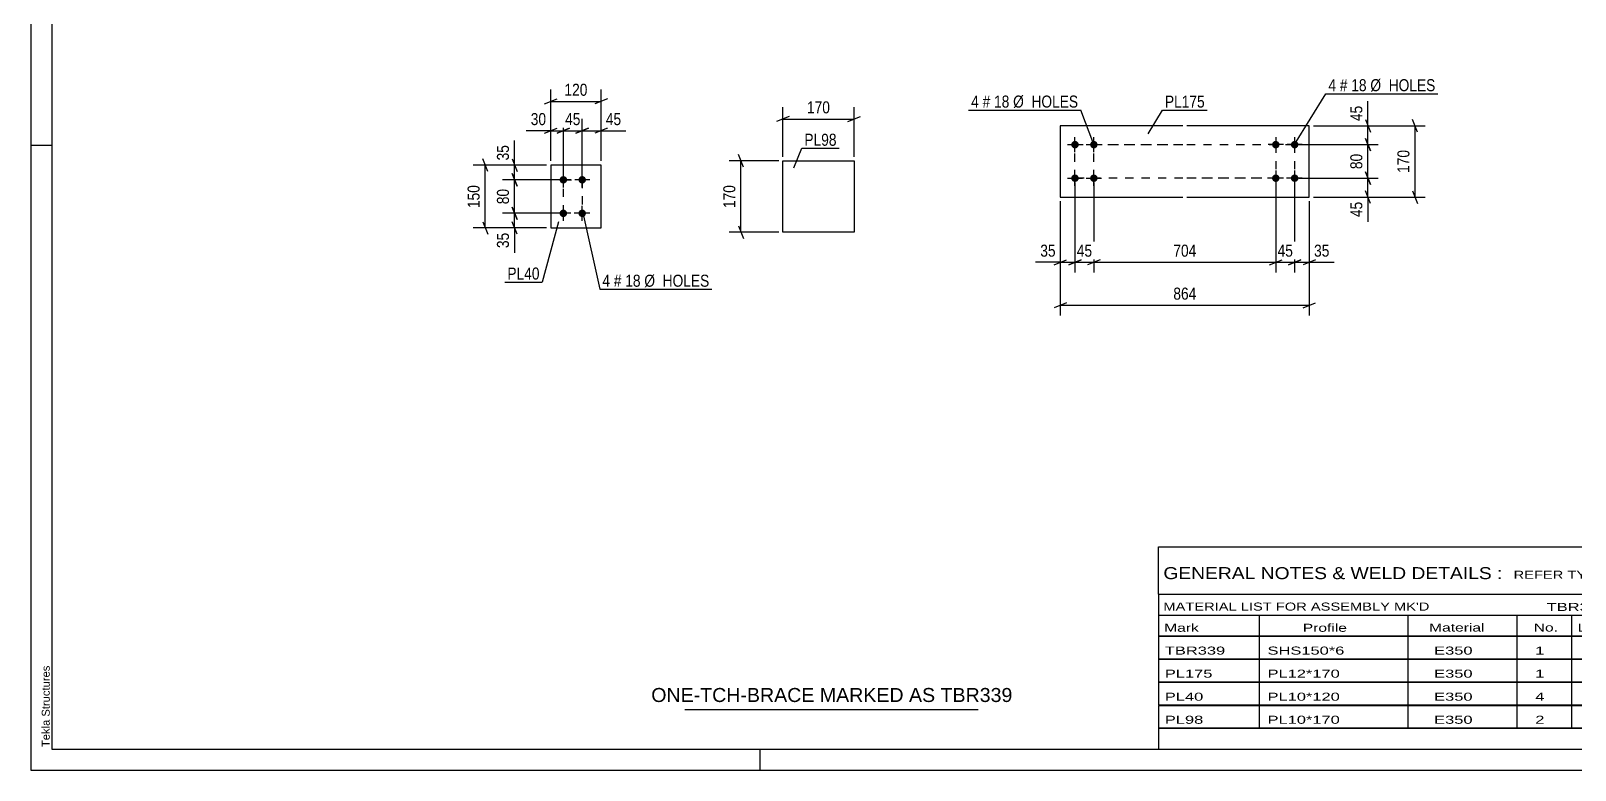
# Model space of a CAD drawing. Header units: millimetres. Extents: x 0 to 594, y 0 to 420.
# Drawn here: x 0 to 368.4, y 0 to 176.4 of the extents above; entities that cross this region are included whole.
import ezdxf

# ---------------------------------------------------------------- set-up
doc = ezdxf.new("R2010")
doc.units = ezdxf.units.MM
doc.linetypes.add('DXK_LINE_DOT2', pattern=[3.9198, 1.9599, -1.9599])
doc.styles.add('Arial', font='ARIAL.TTF', dxfattribs={"height": 0.2})
doc.styles.add('Arial Narrow', font='ARIALN.TTF', dxfattribs={"height": 0.2})

# ---------------------------------------------------------------- blocks, each defined once
blk = doc.blocks.new('Unknown-580874158-1129')
at = {"color": 5, "linetype": 'Continuous'}
for p, q in [((0, 420), (0, 0)), ((5, 415), (5, 5)), ((5, 149), (0, 149)), ((5, 5), (589, 5)), ((174, 0), (174, 5)), ((0, 0), (594, 0))]:
    blk.add_line(p, q, dxfattribs=at)
at = {"color": 174, "linetype": 'Continuous', "style": 'Arial'}
blk.add_text('Tekla Structures', height=1.9102, rotation=90, dxfattribs=at).set_placement((4.5, 5.5))
blk = doc.blocks.new('Part-580874158-3508 - 3507')
at = {"color": 2, "linetype": 'Continuous'}
for p, q in [((274.77, 153.71), (245.57, 153.71)), ((245.57, 153.71), (245.57, 136.71)), ((304.97, 153.71), (275.77, 153.71)), ((304.97, 136.71), (304.97, 153.71)), ((245.57, 136.71), (274.77, 136.71)), ((275.77, 136.71), (304.97, 136.71))]:
    blk.add_line(p, q, dxfattribs=at)
blk = doc.blocks.new('Bolt-580874158-3509 - 3507')
at = {"linetype": 'Continuous'}
for points in [[(296.97, 148.31, -1), (296.97, 150.11, -1)], [(301.47, 148.31, -1), (301.47, 150.11, -1)], [(296.97, 140.31, -1), (296.97, 142.11, -1)], [(301.47, 140.31, -1), (301.47, 142.11, -1)]]:
    blk.add_hatch(color=1, dxfattribs=at).paths.add_polyline_path(points)
at = {"color": 1, "linetype": 'Continuous'}
for p, q in [((298.77, 149.21), (295.17, 149.21)), ((296.97, 151.01), (296.97, 147.41)), ((303.27, 149.21), (299.67, 149.21)), ((301.47, 151.01), (301.47, 147.41)), ((298.77, 141.21), (295.17, 141.21)), ((296.97, 143.01), (296.97, 139.41)), ((303.27, 141.21), (299.67, 141.21)), ((301.47, 143.01), (301.47, 139.41))]:
    blk.add_line(p, q, dxfattribs=at)
blk = doc.blocks.new('Bolt-580874158-3510 - 3507')
at = {"linetype": 'Continuous'}
for points in [[(249.07, 150.11, -1), (249.07, 148.31, -1)], [(253.57, 150.11, -1), (253.57, 148.31, -1)], [(249.07, 142.11, -1), (249.07, 140.31, -1)], [(253.57, 142.11, -1), (253.57, 140.31, -1)]]:
    blk.add_hatch(color=1, dxfattribs=at).paths.add_polyline_path(points)
at = {"color": 1, "linetype": 'Continuous'}
for p, q in [((247.27, 149.21), (250.87, 149.21)), ((249.07, 147.41), (249.07, 151.01)), ((251.77, 149.21), (255.37, 149.21)), ((253.57, 147.41), (253.57, 151.01)), ((247.27, 141.21), (250.87, 141.21)), ((249.07, 139.41), (249.07, 143.01)), ((251.77, 141.21), (255.37, 141.21)), ((253.57, 139.41), (253.57, 143.01))]:
    blk.add_line(p, q, dxfattribs=at)
blk = doc.blocks.new('Part-580874158-1555 - 1539')
at = {"color": 2, "linetype": 'Continuous'}
for p, q in [((124.02, 144.33), (124.02, 129.33)), ((136.02, 144.33), (124.02, 144.33)), ((136.02, 129.33), (136.02, 144.33)), ((124.02, 129.33), (136.02, 129.33))]:
    blk.add_line(p, q, dxfattribs=at)
blk = doc.blocks.new('Bolt-580874158-1560 - 1539')
at = {"linetype": 'Continuous'}
for points in [[(127.02, 139.93, -1), (127.02, 141.73, -1)], [(131.52, 139.93, -1), (131.52, 141.73, -1)], [(127.02, 131.93, -1), (127.02, 133.73, -1)], [(131.52, 131.93, -1), (131.52, 133.73, -1)]]:
    blk.add_hatch(color=1, dxfattribs=at).paths.add_polyline_path(points)
at = {"color": 1, "linetype": 'Continuous'}
for p, q in [((128.82, 140.83), (125.22, 140.83)), ((127.02, 139.03), (127.02, 142.63)), ((133.32, 140.83), (129.72, 140.83)), ((131.52, 139.03), (131.52, 142.63)), ((128.82, 132.83), (125.22, 132.83)), ((127.02, 131.03), (127.02, 134.63)), ((133.32, 132.83), (129.72, 132.83)), ((131.52, 131.03), (131.52, 134.63))]:
    blk.add_line(p, q, dxfattribs=at)
blk = doc.blocks.new('Part-580874158-1515 - 1499')
at = {"color": 2, "linetype": 'Continuous'}
for p, q in [((179.39, 145.33), (196.39, 145.33)), ((179.39, 128.33), (179.39, 145.33)), ((196.39, 145.33), (196.39, 128.33)), ((196.39, 128.33), (179.39, 128.33))]:
    blk.add_line(p, q, dxfattribs=at)
blk = doc.blocks.new('Rectangle-580874158-3683 - 3507')
at = {"color": 1, "linetype": 'DXK_LINE_DOT2'}
for p, q in [((249.07, 149.21), (274.77, 149.21)), ((249.07, 141.21), (249.07, 149.21)), ((275.77, 149.21), (301.47, 149.21)), ((301.47, 149.21), (301.47, 141.21)), ((274.77, 141.21), (249.07, 141.21)), ((301.47, 141.21), (275.77, 141.21))]:
    blk.add_line(p, q, dxfattribs=at)
blk = doc.blocks.new('Rectangle-580874158-1669 - 1539')
at = {"color": 1, "linetype": 'DXK_LINE_DOT2'}
blk.add_lwpolyline([(127.02, 140.83), (131.52, 140.83), (131.52, 132.83), (127.02, 132.83), (127.02, 140.83)], close=True, dxfattribs=at)
blk = doc.blocks.new('Rectangle-580874158-3693 - 3507')
at = {"color": 1, "linetype": 'DXK_LINE_DOT2'}
for p, q in [((253.57, 149.21), (274.77, 149.21)), ((253.57, 141.21), (253.57, 149.21)), ((275.77, 149.21), (296.97, 149.21)), ((296.97, 149.21), (296.97, 141.21)), ((274.77, 141.21), (253.57, 141.21)), ((296.97, 141.21), (275.77, 141.21))]:
    blk.add_line(p, q, dxfattribs=at)
blk = doc.blocks.new('StraightDimension-580874158-3515 - 3507')
at = {"color": 7, "linetype": 'Continuous'}
for p, q in [((301.47, 140.21), (301.47, 118.74)), ((304.97, 135.71), (304.97, 118.74)), ((299.97, 120.54), (302.97, 121.74)), ((306.47, 121.74), (303.47, 120.54)), ((301.47, 121.14), (304.97, 121.14))]:
    blk.add_line(p, q, dxfattribs=at)
at = {"color": 0}
blk.add_wipeout([(310.36, 121.89), (310.36, 126.09), (305.5, 126.09), (305.5, 121.89)], dxfattribs=at)
at = {"color": 7, "linetype": 'Continuous'}
blk.add_line((304.97, 121.14), (310.88, 121.14), dxfattribs=at)
blk.add_line((304.97, 121.14), (310.88, 121.14), dxfattribs=at)
at = {"color": 3, "style": 'Arial Narrow'}
blk.add_text('35', height=2.863, dxfattribs=at).set_placement((306.1, 122.49))
blk = doc.blocks.new('StraightDimension-580874158-3516 - 3507')
at = {"color": 7, "linetype": 'Continuous'}
for p, q in [((296.97, 140.21), (296.97, 118.74)), ((301.47, 140.21), (301.47, 118.74)), ((295.47, 120.54), (298.47, 121.74)), ((302.97, 121.74), (299.97, 120.54)), ((296.97, 121.14), (301.47, 121.14))]:
    blk.add_line(p, q, dxfattribs=at)
at = {"color": 0}
blk.add_wipeout([(301.65, 121.89), (301.65, 126.09), (296.8, 126.09), (296.8, 121.89)], dxfattribs=at)
at = {"color": 3, "style": 'Arial Narrow'}
blk.add_text('45', height=2.863, dxfattribs=at).set_placement((297.4, 122.49))
blk = doc.blocks.new('StraightDimension-580874158-3517 - 3507')
at = {"color": 7, "linetype": 'Continuous'}
for p, q in [((253.57, 140.21), (253.57, 118.74)), ((296.97, 140.21), (296.97, 118.74)), ((255.07, 121.74), (252.07, 120.54)), ((295.47, 120.54), (298.47, 121.74)), ((253.57, 121.14), (296.97, 121.14))]:
    blk.add_line(p, q, dxfattribs=at)
at = {"color": 0}
blk.add_wipeout([(278.62, 121.89), (278.62, 126.09), (271.93, 126.09), (271.93, 121.89)], dxfattribs=at)
at = {"color": 3, "style": 'Arial Narrow'}
blk.add_text('704', height=2.863, dxfattribs=at).set_placement((272.53, 122.49))
blk = doc.blocks.new('StraightDimension-580874158-3518 - 3507')
at = {"color": 7, "linetype": 'Continuous'}
for p, q in [((249.07, 140.21), (249.07, 118.74)), ((253.57, 140.21), (253.57, 118.74)), ((247.57, 120.54), (250.57, 121.74)), ((255.07, 121.74), (252.07, 120.54)), ((249.07, 121.14), (253.57, 121.14))]:
    blk.add_line(p, q, dxfattribs=at)
at = {"color": 0}
blk.add_wipeout([(253.75, 121.89), (253.75, 126.09), (248.9, 126.09), (248.9, 121.89)], dxfattribs=at)
at = {"color": 3, "style": 'Arial Narrow'}
blk.add_text('45', height=2.863, dxfattribs=at).set_placement((249.5, 122.49))
blk = doc.blocks.new('StraightDimension-580874158-3519 - 3507')
at = {"color": 7, "linetype": 'Continuous'}
for p, q in [((249.07, 140.21), (249.07, 118.74)), ((245.57, 135.71), (245.57, 118.74)), ((244.07, 120.54), (247.07, 121.74)), ((250.57, 121.74), (247.57, 120.54)), ((245.57, 121.14), (249.07, 121.14))]:
    blk.add_line(p, q, dxfattribs=at)
at = {"color": 0}
blk.add_wipeout([(245.05, 121.89), (245.05, 126.09), (240.19, 126.09), (240.19, 121.89)], dxfattribs=at)
at = {"color": 7, "linetype": 'Continuous'}
blk.add_line((245.57, 121.14), (239.67, 121.14), dxfattribs=at)
blk.add_line((245.57, 121.14), (239.67, 121.14), dxfattribs=at)
at = {"color": 3, "style": 'Arial Narrow'}
blk.add_text('35', height=2.863, dxfattribs=at).set_placement((240.79, 122.49))
blk = doc.blocks.new('StraightDimension-580874158-3658 - 3507')
at = {"color": 7, "linetype": 'Continuous'}
for p, q in [((302.47, 149.21), (321.36, 149.21)), ((318.36, 150.71), (319.56, 147.71)), ((318.96, 141.21), (318.96, 149.21)), ((302.47, 141.21), (321.36, 141.21)), ((319.56, 139.71), (318.36, 142.71))]:
    blk.add_line(p, q, dxfattribs=at)
at = {"color": 0}
blk.add_wipeout([(318.21, 147.64), (314.01, 147.64), (314.01, 142.78), (318.21, 142.78)], dxfattribs=at)
at = {"color": 3, "style": 'Arial Narrow'}
blk.add_text('80', height=2.863, rotation=90.0002, dxfattribs=at).set_placement((317.61, 143.38))
blk = doc.blocks.new('StraightDimension-580874158-3535 - 3507')
at = {"color": 7, "linetype": 'Continuous'}
for p, q in [((245.57, 135.71), (245.57, 108.49)), ((304.97, 135.71), (304.97, 108.49)), ((247.07, 111.49), (244.07, 110.29)), ((245.57, 110.89), (304.97, 110.89)), ((303.47, 110.29), (306.47, 111.49))]:
    blk.add_line(p, q, dxfattribs=at)
at = {"color": 0}
blk.add_wipeout([(278.62, 111.64), (278.62, 115.84), (271.93, 115.84), (271.93, 111.64)], dxfattribs=at)
at = {"color": 3, "style": 'Arial Narrow'}
blk.add_text('864', height=2.863, dxfattribs=at).set_placement((272.53, 112.24))
blk = doc.blocks.new('StraightDimension-580874158-3555 - 3507')
at = {"color": 7, "linetype": 'Continuous'}
for p, q in [((330.79, 152.21), (329.59, 155.21)), ((305.97, 153.71), (332.59, 153.71)), ((330.19, 136.71), (330.19, 153.71)), ((305.97, 136.71), (332.59, 136.71)), ((329.59, 138.21), (330.79, 135.21))]:
    blk.add_line(p, q, dxfattribs=at)
at = {"color": 0}
blk.add_wipeout([(329.44, 148.55), (325.24, 148.55), (325.24, 141.87), (329.44, 141.87)], dxfattribs=at)
at = {"color": 3, "style": 'Arial Narrow'}
blk.add_text('170', height=2.863, rotation=90.0002, dxfattribs=at).set_placement((328.84, 142.47))
blk = doc.blocks.new('StraightDimension-580874158-3657 - 3507')
at = {"color": 7, "linetype": 'Continuous'}
for p, q in [((318.36, 155.21), (319.56, 152.21)), ((305.97, 153.71), (321.36, 153.71)), ((318.96, 149.21), (318.96, 153.71)), ((302.47, 149.21), (321.36, 149.21)), ((319.56, 147.71), (318.36, 150.71))]:
    blk.add_line(p, q, dxfattribs=at)
at = {"color": 0}
blk.add_wipeout([(318.21, 159.09), (314.01, 159.09), (314.01, 154.23), (318.21, 154.23)], dxfattribs=at)
at = {"color": 7, "linetype": 'Continuous'}
blk.add_line((318.96, 153.71), (318.96, 159.61), dxfattribs=at)
blk.add_line((318.96, 153.71), (318.96, 159.61), dxfattribs=at)
at = {"color": 3, "style": 'Arial Narrow'}
blk.add_text('45', height=2.863, rotation=90.0002, dxfattribs=at).set_placement((317.61, 154.83))
blk = doc.blocks.new('StraightDimension-580874158-3659 - 3507')
at = {"color": 7, "linetype": 'Continuous'}
for p, q in [((302.47, 141.21), (321.36, 141.21)), ((318.36, 142.71), (319.56, 139.71)), ((318.96, 136.71), (318.96, 141.21)), ((305.97, 136.71), (321.36, 136.71)), ((319.56, 135.21), (318.36, 138.21))]:
    blk.add_line(p, q, dxfattribs=at)
at = {"color": 0}
blk.add_wipeout([(318.21, 136.18), (314.01, 136.18), (314.01, 131.33), (318.21, 131.33)], dxfattribs=at)
at = {"color": 7, "linetype": 'Continuous'}
blk.add_line((318.96, 136.71), (318.96, 130.8), dxfattribs=at)
blk.add_line((318.96, 136.71), (318.96, 130.8), dxfattribs=at)
at = {"color": 3, "style": 'Arial Narrow'}
blk.add_text('45', height=2.863, rotation=90.0002, dxfattribs=at).set_placement((317.61, 131.93))
blk = doc.blocks.new('StraightDimension-580874158-1579 - 1539')
at = {"color": 7, "linetype": 'Continuous'}
for p, q in [((124.02, 145.33), (124.02, 155.38)), ((127.02, 141.83), (127.02, 155.38)), ((122.52, 151.93), (125.52, 153.13)), ((124.02, 152.53), (127.02, 152.53)), ((128.52, 153.13), (125.52, 151.93))]:
    blk.add_line(p, q, dxfattribs=at)
at = {"color": 0}
blk.add_wipeout([(123.5, 153.28), (123.5, 157.48), (118.64, 157.48), (118.64, 153.28)], dxfattribs=at)
at = {"color": 7, "linetype": 'Continuous'}
blk.add_line((124.02, 152.53), (118.11, 152.53), dxfattribs=at)
blk.add_line((124.02, 152.53), (118.11, 152.53), dxfattribs=at)
at = {"color": 3, "style": 'Arial Narrow'}
blk.add_text('30', height=2.863, dxfattribs=at).set_placement((119.24, 153.88))
blk = doc.blocks.new('StraightDimension-580874158-1656 - 1539')
at = {"color": 7, "linetype": 'Continuous'}
for p, q in [((123.02, 144.33), (112.54, 144.33)), ((114.79, 145.83), (115.99, 142.83)), ((115.39, 140.83), (115.39, 144.33)), ((126.02, 140.83), (112.54, 140.83)), ((115.99, 139.33), (114.79, 142.33))]:
    blk.add_line(p, q, dxfattribs=at)
at = {"color": 0}
blk.add_wipeout([(114.64, 149.71), (110.44, 149.71), (110.44, 144.85), (114.64, 144.85)], dxfattribs=at)
at = {"color": 7, "linetype": 'Continuous'}
blk.add_line((115.39, 144.33), (115.39, 150.23), dxfattribs=at)
blk.add_line((115.39, 144.33), (115.39, 150.23), dxfattribs=at)
at = {"color": 3, "style": 'Arial Narrow'}
blk.add_text('35', height=2.863, rotation=90.0002, dxfattribs=at).set_placement((114.04, 145.45))
blk = doc.blocks.new('StraightDimension-580874158-1592 - 1539')
at = {"color": 7, "linetype": 'Continuous'}
for p, q in [((127.02, 141.83), (127.02, 155.38)), ((131.52, 141.83), (131.52, 155.38)), ((125.52, 151.93), (128.52, 153.13)), ((127.02, 152.53), (131.52, 152.53)), ((133.02, 153.13), (130.02, 151.93))]:
    blk.add_line(p, q, dxfattribs=at)
at = {"color": 0}
blk.add_wipeout([(131.7, 153.28), (131.7, 157.48), (126.84, 157.48), (126.84, 153.28)], dxfattribs=at)
at = {"color": 3, "style": 'Arial Narrow'}
blk.add_text('45', height=2.863, dxfattribs=at).set_placement((127.44, 153.88))
blk = doc.blocks.new('StraightDimension-580874158-1562 - 1539')
at = {"color": 7, "linetype": 'Continuous'}
for p, q in [((124.02, 145.33), (124.02, 162.38)), ((136.02, 145.33), (136.02, 162.38)), ((122.52, 158.93), (125.52, 160.13)), ((124.02, 159.53), (136.02, 159.53)), ((137.52, 160.13), (134.52, 158.93))]:
    blk.add_line(p, q, dxfattribs=at)
at = {"color": 0}
blk.add_wipeout([(133.36, 160.28), (133.36, 164.48), (126.68, 164.48), (126.68, 160.28)], dxfattribs=at)
at = {"color": 3, "style": 'Arial Narrow'}
blk.add_text('120', height=2.863, dxfattribs=at).set_placement((127.28, 160.88))
blk = doc.blocks.new('StraightDimension-580874158-1602 - 1539')
at = {"color": 7, "linetype": 'Continuous'}
for p, q in [((131.52, 141.83), (131.52, 155.38)), ((136.02, 145.33), (136.02, 155.38)), ((130.02, 151.93), (133.02, 153.13)), ((131.52, 152.53), (136.02, 152.53)), ((137.52, 153.13), (134.52, 151.93))]:
    blk.add_line(p, q, dxfattribs=at)
at = {"color": 0}
blk.add_wipeout([(141.4, 153.28), (141.4, 157.48), (136.55, 157.48), (136.55, 153.28)], dxfattribs=at)
at = {"color": 7, "linetype": 'Continuous'}
blk.add_line((136.02, 152.53), (141.93, 152.53), dxfattribs=at)
blk.add_line((136.02, 152.53), (141.93, 152.53), dxfattribs=at)
at = {"color": 3, "style": 'Arial Narrow'}
blk.add_text('45', height=2.863, dxfattribs=at).set_placement((137.15, 153.88))
blk = doc.blocks.new('StraightDimension-580874158-1616 - 1539')
at = {"color": 7, "linetype": 'Continuous'}
for p, q in [((123.02, 144.33), (105.54, 144.33)), ((108.99, 142.83), (107.79, 145.83)), ((108.39, 129.33), (108.39, 144.33)), ((123.02, 129.33), (105.54, 129.33)), ((107.79, 130.83), (108.99, 127.83))]:
    blk.add_line(p, q, dxfattribs=at)
at = {"color": 0}
blk.add_wipeout([(107.64, 140.17), (103.44, 140.17), (103.44, 133.48), (107.64, 133.48)], dxfattribs=at)
at = {"color": 3, "style": 'Arial Narrow'}
blk.add_text('150', height=2.863, rotation=90.0002, dxfattribs=at).set_placement((107.04, 134.08))
blk = doc.blocks.new('StraightDimension-580874158-1633 - 1539')
at = {"color": 7, "linetype": 'Continuous'}
for p, q in [((126.02, 132.83), (112.54, 132.83)), ((114.79, 134.33), (115.99, 131.33)), ((115.39, 129.33), (115.39, 132.83)), ((123.02, 129.33), (112.54, 129.33)), ((115.99, 127.83), (114.79, 130.83))]:
    blk.add_line(p, q, dxfattribs=at)
at = {"color": 0}
blk.add_wipeout([(114.64, 128.8), (110.44, 128.8), (110.44, 123.94), (114.64, 123.94)], dxfattribs=at)
at = {"color": 7, "linetype": 'Continuous'}
blk.add_line((115.39, 129.33), (115.39, 123.42), dxfattribs=at)
blk.add_line((115.39, 129.33), (115.39, 123.42), dxfattribs=at)
at = {"color": 3, "style": 'Arial Narrow'}
blk.add_text('35', height=2.863, rotation=90.0002, dxfattribs=at).set_placement((114.04, 124.54))
blk = doc.blocks.new('StraightDimension-580874158-1646 - 1539')
at = {"color": 7, "linetype": 'Continuous'}
for p, q in [((126.02, 140.83), (112.54, 140.83)), ((114.79, 142.33), (115.99, 139.33)), ((115.39, 132.83), (115.39, 140.83)), ((126.02, 132.83), (112.54, 132.83)), ((115.99, 131.33), (114.79, 134.33))]:
    blk.add_line(p, q, dxfattribs=at)
at = {"color": 0}
blk.add_wipeout([(114.64, 139.25), (110.44, 139.25), (110.44, 134.4), (114.64, 134.4)], dxfattribs=at)
at = {"color": 3, "style": 'Arial Narrow'}
blk.add_text('80', height=2.863, rotation=90.0002, dxfattribs=at).set_placement((114.04, 135))
blk = doc.blocks.new('StraightDimension-580874158-1517 - 1499')
at = {"color": 7, "linetype": 'Continuous'}
for p, q in [((178.39, 145.33), (166.54, 145.33)), ((169.99, 143.83), (168.79, 146.83)), ((169.39, 128.33), (169.39, 145.33)), ((168.79, 129.83), (169.99, 126.83)), ((178.39, 128.33), (166.54, 128.33))]:
    blk.add_line(p, q, dxfattribs=at)
at = {"color": 0}
blk.add_wipeout([(168.64, 140.17), (164.44, 140.17), (164.44, 133.48), (168.64, 133.48)], dxfattribs=at)
at = {"color": 3, "style": 'Arial Narrow'}
blk.add_text('170', height=2.863, rotation=90.0002, dxfattribs=at).set_placement((168.04, 134.08))
blk = doc.blocks.new('StraightDimension-580874158-1526 - 1499')
at = {"color": 7, "linetype": 'Continuous'}
for p, q in [((180.89, 155.93), (177.89, 154.73)), ((179.39, 146.33), (179.39, 158.18)), ((179.39, 155.33), (196.39, 155.33)), ((194.89, 154.73), (197.89, 155.93)), ((196.39, 146.33), (196.39, 158.18))]:
    blk.add_line(p, q, dxfattribs=at)
at = {"color": 0}
blk.add_wipeout([(191.23, 156.08), (191.23, 160.28), (184.54, 160.28), (184.54, 156.08)], dxfattribs=at)
at = {"color": 3, "style": 'Arial Narrow'}
blk.add_text('170', height=2.863, dxfattribs=at).set_placement((185.14, 156.68))
blk = doc.blocks.new('Unknown-580874158-4580')
at = {"color": 7, "linetype": 'Continuous'}
for p, q in [((269, 53.25), (429, 53.25)), ((269, 42), (269, 53.25)), ((429, 53.25), (429, 42)), ((269, 42), (429, 42)), ((269, 42), (269, 37)), ((429, 42), (429, 37)), ((269, 37), (429, 37)), ((269, 37), (269, 32)), ((293, 37), (293, 32)), ((328.5, 37), (328.5, 32)), ((354.5, 37), (354.5, 32)), ((367.5, 37), (367.5, 32)), ((385, 37), (385, 32)), ((407, 37), (407, 32)), ((429, 37), (429, 32)), ((269, 32), (429, 32)), ((269, 31.95), (269, 26.55)), ((269, 31.95), (429, 31.95)), ((293, 32), (293, 26.5)), ((328.5, 32), (328.5, 26.5)), ((354.5, 32), (354.5, 26.5)), ((367.5, 32), (367.5, 26.5)), ((385, 32), (385, 26.5)), ((407, 32), (407, 26.5)), ((429, 31.95), (429, 26.55)), ((269, 26.55), (429, 26.55)), ((269, 26.45), (269, 21.05)), ((269, 26.45), (429, 26.45)), ((293, 26.5), (293, 21)), ((328.5, 26.5), (328.5, 21)), ((354.5, 26.5), (354.5, 21)), ((367.5, 26.5), (367.5, 21)), ((385, 26.5), (385, 21)), ((407, 26.5), (407, 21)), ((429, 26.45), (429, 21.05)), ((269, 21.05), (429, 21.05)), ((269, 20.95), (269, 15.55)), ((269, 20.95), (429, 20.95)), ((293, 21), (293, 15.5)), ((328.5, 21), (328.5, 15.5)), ((354.5, 21), (354.5, 15.5)), ((367.5, 21), (367.5, 15.5)), ((385, 21), (385, 15.5)), ((407, 21), (407, 15.5)), ((429, 20.95), (429, 15.55)), ((269, 15.55), (429, 15.55)), ((269, 15.45), (269, 10.05)), ((269, 15.45), (429, 15.45)), ((293, 15.5), (293, 10)), ((328.5, 15.5), (328.5, 10)), ((354.5, 15.5), (354.5, 10)), ((367.5, 15.5), (367.5, 10)), ((385, 15.5), (385, 10)), ((407, 15.5), (407, 10)), ((429, 15.45), (429, 10.05)), ((269, 10.05), (429, 10.05)), ((269, 10), (429, 10)), ((269, 10), (269, 5)), ((385, 10), (385, 5)), ((407, 10), (407, 5)), ((429, 10), (429, 5)), ((269, 5), (429, 5))]:
    blk.add_line(p, q, dxfattribs=at)
at = {"color": 7, "style": 'Arial Narrow'}
for s, height, width, p in [('GENERAL NOTES & WELD DETAILS :', 2.8633, 1.4, (270.15, 45.56)), ('REFER TYP DRAWING TYP-01', 1.9089, 1.6, (353.7, 45.66)), ("MATERIAL LIST FOR ASSEMBLY MK'D", 1.9089, 1.6, (270.15, 38.06)), ('TBR339', 1.909, 1.794707, (361.59, 37.97)), ('1', 1.91, 1.794707, (391.08, 38.06)), ('No. Required', 1.9089, 1.6, (400.41, 38.06)), ('Mark', 1.909, 1.7, (270.34, 33)), ('Profile', 1.909, 1.7, (303.41, 33)), ('Material', 1.909, 1.7, (333.54, 33.06)), ('No.', 1.909, 1.7, (358.5, 33.06)), ('Length', 1.909, 1.7, (369, 33.06)), ('Area', 1.909, 1.7, (391.5, 33.06)), ('Weight', 1.909, 1.7, (411, 33.06))]:
    blk.add_text(s, height=height, dxfattribs=dict(at, width=width)).set_placement(p)
at = {"color": 7, "linetype": 'Continuous', "style": 'Arial Narrow'}
for s, height, width, p in [('TBR339', 1.909, 1.794707, (270.5, 27.56)), ('SHS150*6', 1.909, 1.794707, (295, 27.56)), ('E350', 1.909, 1.794707, (334.74, 27.56)), ('1', 1.91, 1.794707, (358.86, 27.56)), ('4854', 1.909, 1.794707, (371.58, 27.56)), ('2.9', 1.909, 1.794707, (395.32, 27.56)), ('131.2', 1.909, 1.794707, (411.96, 27.56)), ('PL175', 1.909, 1.794707, (270.5, 22.06)), ('PL12*170', 1.909, 1.794707, (295, 22.06)), ('E350', 1.909, 1.794707, (334.74, 22.06)), ('1', 1.91, 1.794707, (358.86, 22.06)), ('864', 1.909, 1.794707, (373.77, 22.06)), ('0.3', 1.909, 1.794707, (395.32, 22.06)), ('13.8', 1.909, 1.794707, (414.14, 22.06)), ('PL40', 1.909, 1.794707, (270.5, 16.56)), ('PL10*120', 1.909, 1.794707, (295, 16.56)), ('E350', 1.909, 1.794707, (334.74, 16.56)), ('4', 1.91, 1.794707, (358.86, 16.56)), ('150', 1.909, 1.794707, (373.77, 16.56)), ('0.0', 1.909, 1.794707, (395.32, 16.56)), ('5.7', 1.909, 1.794707, (416.33, 16.56)), ('PL98', 1.909, 1.794707, (270.5, 11.06)), ('PL10*170', 1.909, 1.794707, (295, 11.06)), ('E350', 1.909, 1.794707, (334.74, 11.06)), ('2', 1.91, 1.794707, (358.86, 11.06)), ('170', 1.909, 1.794707, (373.77, 11.06)), ('0.1', 1.909, 1.794707, (395.32, 11.06)), ('4.5', 1.909, 1.794707, (416.33, 11.06)), ('Total', 1.909, 1.7, (371.33, 6.5)), ('3.5', 1.909, 1.794707, (394.83, 6.5)), ('155.3', 1.909, 1.794707, (411.96, 6.5))]:
    blk.add_text(s, height=height, dxfattribs=dict(at, width=width)).set_placement(p)
blk = doc.blocks.new('Unknown-580874158-4581')
at = {"color": 7, "linetype": 'Continuous'}
blk.add_line((156, 14.5), (226, 14.5), dxfattribs=at)
at = {"color": 7, "style": 'Arial'}
blk.add_text('ONE-TCH-BRACE MARKED AS TBR339', height=3.3428, dxfattribs=at).set_placement((147.99, 16.25))
blk = doc.blocks.new('Mark-580874158-3558 - 3507')
at = {"color": 0}
blk.add_wipeout([(280.03, 158.06), (280.03, 161.06), (270.52, 161.06), (270.52, 158.06)], dxfattribs=at)
blk.add_wipeout([(280.03, 158.06), (280.03, 161.06), (270.52, 161.06), (270.52, 158.06)], dxfattribs=at)
at = {"color": 30, "linetype": 'Continuous'}
for p, q in [((266.52, 151.77), (269.92, 157.46)), ((269.92, 157.46), (280.63, 157.46))]:
    blk.add_line(p, q, dxfattribs=at)
at = {"color": 3, "style": 'Arial Narrow'}
blk.add_text('PL175', height=2.863, dxfattribs=at).set_placement((270.52, 158.06))
blk = doc.blocks.new('Mark-580874158-3561 - 3507')
at = {"color": 0}
blk.add_wipeout([(311.34, 161.97), (311.34, 164.97), (309.52, 164.97), (309.52, 161.97)], dxfattribs=at)
blk.add_wipeout([(311.34, 161.97), (311.34, 164.97), (309.52, 164.97), (309.52, 161.97)], dxfattribs=at)
at = {"color": 7, "linetype": 'Continuous'}
blk.add_line((301.47, 149.21), (308.92, 161.37), dxfattribs=at)
at = {"color": 0}
blk.add_wipeout([(314.07, 161.97), (314.07, 164.97), (312.24, 164.97), (312.24, 161.97)], dxfattribs=at)
blk.add_wipeout([(314.07, 161.97), (314.07, 164.97), (312.24, 164.97), (312.24, 161.97)], dxfattribs=at)
at = {"color": 3, "style": 'Arial Narrow'}
blk.add_text('4', height=2.86, dxfattribs=at).set_placement((309.52, 161.97))
at = {"color": 0}
blk.add_wipeout([(318.63, 161.97), (318.63, 164.97), (314.97, 164.97), (314.97, 161.97)], dxfattribs=at)
blk.add_wipeout([(318.63, 161.97), (318.63, 164.97), (314.97, 164.97), (314.97, 161.97)], dxfattribs=at)
at = {"color": 3, "style": 'Arial Narrow'}
blk.add_text('#', height=2.86, dxfattribs=at).set_placement((312.24, 161.97))
at = {"color": 0}
blk.add_wipeout([(335.06, 161.97), (335.06, 164.97), (319.53, 164.97), (319.53, 161.97)], dxfattribs=at)
blk.add_wipeout([(335.06, 161.97), (335.06, 164.97), (319.53, 164.97), (319.53, 161.97)], dxfattribs=at)
at = {"color": 7, "linetype": 'Continuous'}
blk.add_line((308.92, 161.37), (335.66, 161.37), dxfattribs=at)
at = {"color": 3, "style": 'Arial Narrow'}
for s, p in [('18', (314.97, 161.97)), ('Ø  HOLES', (319.53, 161.97))]:
    blk.add_text(s, height=2.863, dxfattribs=at).set_placement(p)
blk = doc.blocks.new('Mark-580874158-3562 - 3507')
at = {"color": 0}
blk.add_wipeout([(226.13, 158.06), (226.13, 161.06), (224.3, 161.06), (224.3, 158.06)], dxfattribs=at)
blk.add_wipeout([(226.13, 158.06), (226.13, 161.06), (224.3, 161.06), (224.3, 158.06)], dxfattribs=at)
blk.add_wipeout([(228.86, 158.06), (228.86, 161.06), (227.03, 161.06), (227.03, 158.06)], dxfattribs=at)
blk.add_wipeout([(228.86, 158.06), (228.86, 161.06), (227.03, 161.06), (227.03, 158.06)], dxfattribs=at)
at = {"color": 3, "style": 'Arial Narrow'}
blk.add_text('4', height=2.86, dxfattribs=at).set_placement((224.3, 158.06))
at = {"color": 0}
blk.add_wipeout([(233.41, 158.06), (233.41, 161.06), (229.76, 161.06), (229.76, 158.06)], dxfattribs=at)
blk.add_wipeout([(233.41, 158.06), (233.41, 161.06), (229.76, 161.06), (229.76, 158.06)], dxfattribs=at)
at = {"color": 3, "style": 'Arial Narrow'}
blk.add_text('#', height=2.86, dxfattribs=at).set_placement((227.03, 158.06))
at = {"color": 0}
blk.add_wipeout([(249.84, 158.06), (249.84, 161.06), (234.31, 161.06), (234.31, 158.06)], dxfattribs=at)
blk.add_wipeout([(249.84, 158.06), (249.84, 161.06), (234.31, 161.06), (234.31, 158.06)], dxfattribs=at)
at = {"color": 7, "linetype": 'Continuous'}
for p in [(223.7, 157.46), (253.57, 149.21)]:
    blk.add_line(p, (250.44, 157.46), dxfattribs=at)
at = {"color": 3, "style": 'Arial Narrow'}
for s, p in [('18', (229.76, 158.06)), ('Ø  HOLES', (234.31, 158.06))]:
    blk.add_text(s, height=2.863, dxfattribs=at).set_placement(p)
blk = doc.blocks.new('Mark-580874158-1551 - 1539')
at = {"color": 0}
blk.add_wipeout([(121.34, 117.03), (121.34, 120.03), (113.67, 120.03), (113.67, 117.03)], dxfattribs=at)
blk.add_wipeout([(121.34, 117.03), (121.34, 120.03), (113.67, 120.03), (113.67, 117.03)], dxfattribs=at)
at = {"color": 30, "linetype": 'Continuous'}
for p in [(125.86, 130.83), (113.07, 116.43)]:
    blk.add_line(p, (121.94, 116.43), dxfattribs=at)
at = {"color": 3, "style": 'Arial Narrow'}
blk.add_text('PL40', height=2.863, dxfattribs=at).set_placement((113.67, 117.03))
blk = doc.blocks.new('Mark-580874158-1556 - 1539')
at = {"color": 0}
blk.add_wipeout([(138.15, 115.32), (138.15, 118.32), (136.32, 118.32), (136.32, 115.32)], dxfattribs=at)
blk.add_wipeout([(138.15, 115.32), (138.15, 118.32), (136.32, 118.32), (136.32, 115.32)], dxfattribs=at)
at = {"color": 7, "linetype": 'Continuous'}
blk.add_line((131.64, 132.98), (135.72, 114.72), dxfattribs=at)
at = {"color": 0}
blk.add_wipeout([(140.88, 115.32), (140.88, 118.32), (139.05, 118.32), (139.05, 115.32)], dxfattribs=at)
blk.add_wipeout([(140.88, 115.32), (140.88, 118.32), (139.05, 118.32), (139.05, 115.32)], dxfattribs=at)
at = {"color": 3, "style": 'Arial Narrow'}
blk.add_text('4', height=2.86, dxfattribs=at).set_placement((136.32, 115.32))
at = {"color": 0}
blk.add_wipeout([(145.43, 115.32), (145.43, 118.32), (141.78, 118.32), (141.78, 115.32)], dxfattribs=at)
blk.add_wipeout([(145.43, 115.32), (145.43, 118.32), (141.78, 118.32), (141.78, 115.32)], dxfattribs=at)
at = {"color": 3, "style": 'Arial Narrow'}
blk.add_text('#', height=2.86, dxfattribs=at).set_placement((139.05, 115.32))
at = {"color": 0}
blk.add_wipeout([(161.86, 115.32), (161.86, 118.32), (146.33, 118.32), (146.33, 115.32)], dxfattribs=at)
blk.add_wipeout([(161.86, 115.32), (161.86, 118.32), (146.33, 118.32), (146.33, 115.32)], dxfattribs=at)
at = {"color": 7, "linetype": 'Continuous'}
blk.add_line((135.72, 114.72), (162.46, 114.72), dxfattribs=at)
at = {"color": 3, "style": 'Arial Narrow'}
for s, p in [('18', (141.78, 115.32)), ('Ø  HOLES', (146.33, 115.32))]:
    blk.add_text(s, height=2.863, dxfattribs=at).set_placement(p)
blk = doc.blocks.new('Mark-580874158-1511 - 1499')
at = {"color": 0}
blk.add_wipeout([(192.2, 148.95), (192.2, 151.95), (184.52, 151.95), (184.52, 148.95)], dxfattribs=at)
blk.add_wipeout([(192.2, 148.95), (192.2, 151.95), (184.52, 151.95), (184.52, 148.95)], dxfattribs=at)
at = {"color": 30, "linetype": 'Continuous'}
for p, q in [((181.96, 143.67), (183.92, 148.35)), ((183.92, 148.35), (192.8, 148.35))]:
    blk.add_line(p, q, dxfattribs=at)
at = {"color": 3, "style": 'Arial Narrow'}
blk.add_text('PL98', height=2.863, dxfattribs=at).set_placement((184.52, 148.95))

msp = doc.modelspace()

# ---------------------------------------------------------------- block references
for name in ['Unknown-580874158-1129', 'Part-580874158-3508 - 3507', 'Bolt-580874158-3510 - 3507', 'Rectangle-580874158-3683 - 3507', 'Rectangle-580874158-3693 - 3507', 'Bolt-580874158-3509 - 3507', 'Part-580874158-1555 - 1539', 'Part-580874158-1515 - 1499', 'Bolt-580874158-1560 - 1539', 'Rectangle-580874158-1669 - 1539', 'Unknown-580874158-4580', 'Unknown-580874158-4581']:
    msp.add_blockref(name, (0, 0))

# ---------------------------------------------------------------- next in the draw order: block references
for name in ['Mark-580874158-3562 - 3507', 'Mark-580874158-3558 - 3507', 'StraightDimension-580874158-1579 - 1539', 'StraightDimension-580874158-1517 - 1499', 'StraightDimension-580874158-3515 - 3507', 'Mark-580874158-1556 - 1539']:
    msp.add_blockref(name, (0, 0))

# ---------------------------------------------------------------- next in the draw order: block references
for name in ['StraightDimension-580874158-1526 - 1499', 'StraightDimension-580874158-1656 - 1539', 'StraightDimension-580874158-3516 - 3507']:
    msp.add_blockref(name, (0, 0))

# ---------------------------------------------------------------- next in the draw order: block references
for name in ['StraightDimension-580874158-1592 - 1539', 'Mark-580874158-1511 - 1499', 'StraightDimension-580874158-3658 - 3507', 'StraightDimension-580874158-3517 - 3507']:
    msp.add_blockref(name, (0, 0))

# ---------------------------------------------------------------- next in the draw order: block references
for name in ['StraightDimension-580874158-1562 - 1539', 'StraightDimension-580874158-3518 - 3507']:
    msp.add_blockref(name, (0, 0))

# ---------------------------------------------------------------- next in the draw order: block references
for name in ['StraightDimension-580874158-1602 - 1539', 'StraightDimension-580874158-1616 - 1539', 'StraightDimension-580874158-3519 - 3507']:
    msp.add_blockref(name, (0, 0))

# ---------------------------------------------------------------- next in the draw order: block references
for name in ['StraightDimension-580874158-1633 - 1539', 'StraightDimension-580874158-3535 - 3507']:
    msp.add_blockref(name, (0, 0))

# ---------------------------------------------------------------- next in the draw order: block references
for name in ['StraightDimension-580874158-3555 - 3507', 'StraightDimension-580874158-1646 - 1539']:
    msp.add_blockref(name, (0, 0))

# ---------------------------------------------------------------- next in the draw order: block references
for name in ['StraightDimension-580874158-3657 - 3507', 'StraightDimension-580874158-3659 - 3507', 'Mark-580874158-1551 - 1539']:
    msp.add_blockref(name, (0, 0))

# ---------------------------------------------------------------- next in the draw order: block references
msp.add_blockref('Mark-580874158-3561 - 3507', (0, 0))

doc.saveas('drawing.dxf')
